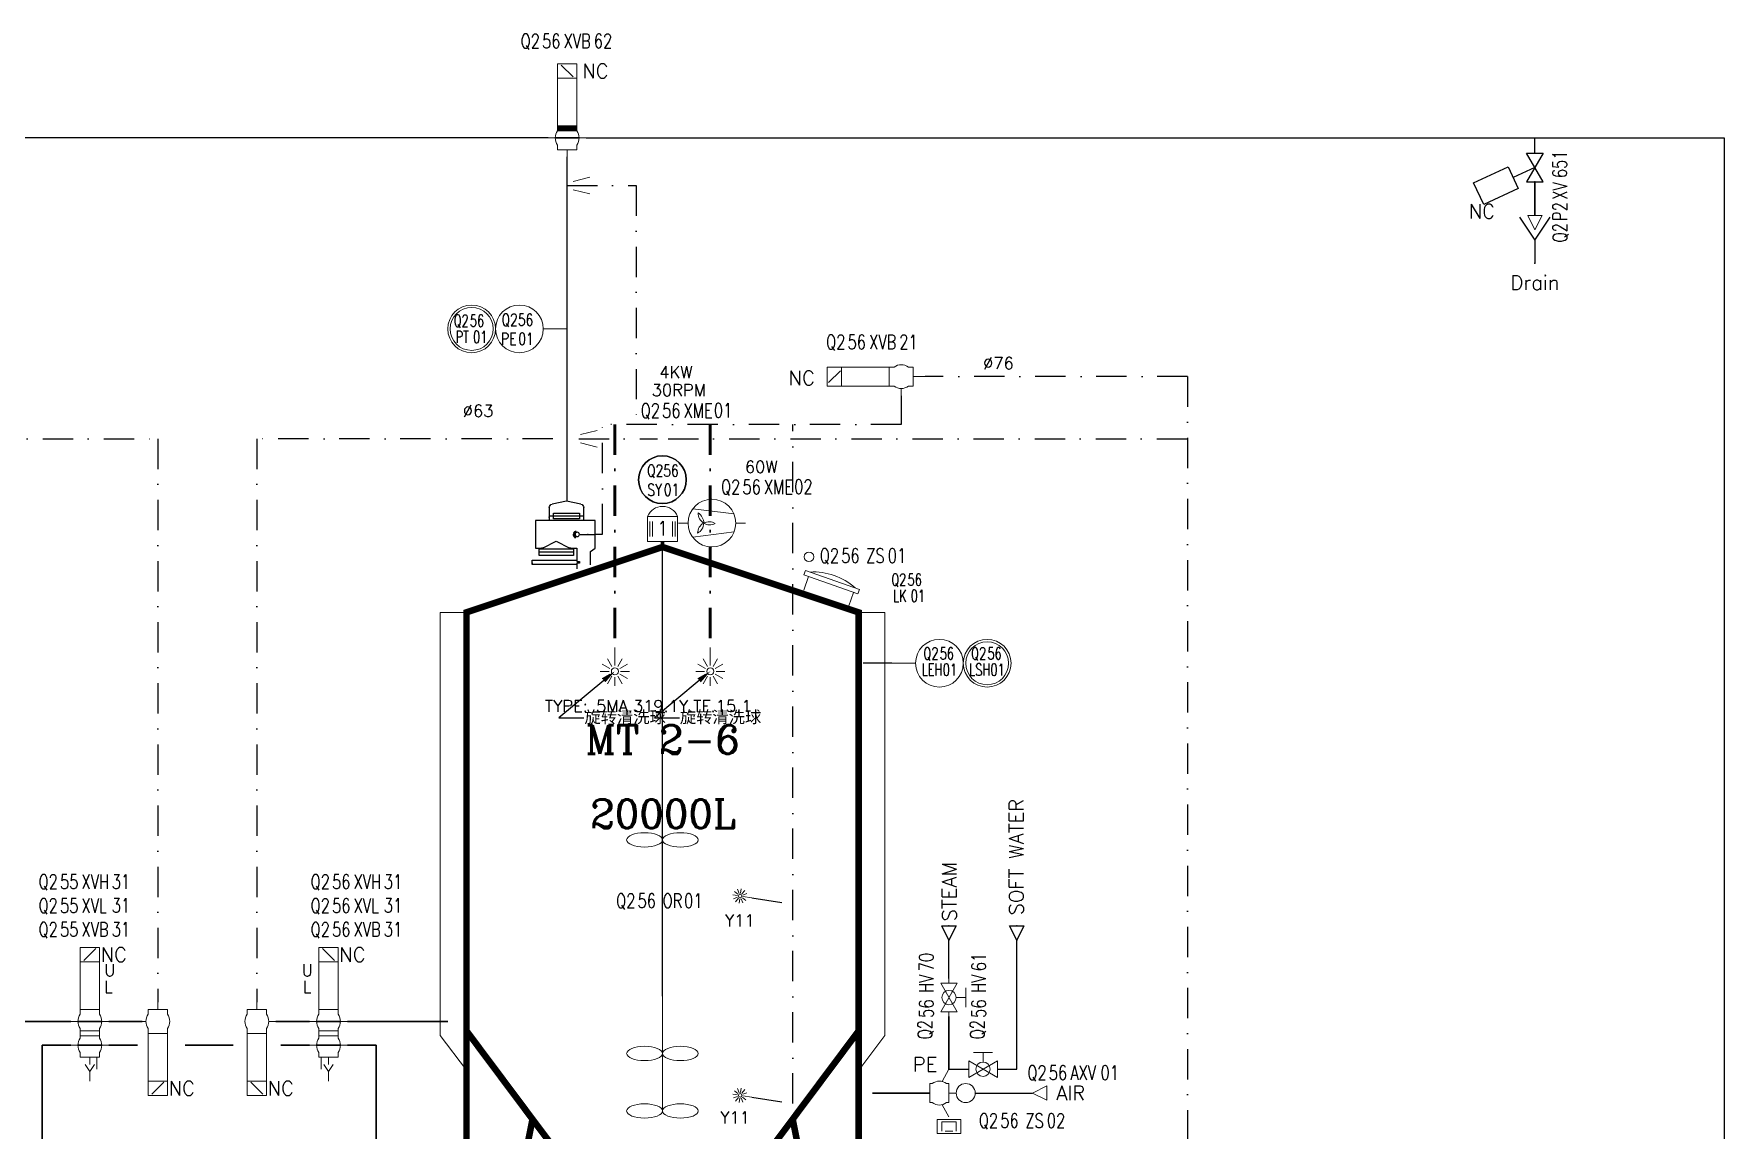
# Model space of a CAD drawing. Header units: inches. Extents: x 14542 to 16164, y 23460 to 24887.
# Drawn here: x 15809.9 to 16164, y 24512.4 to 24741.9 of the extents above; entities that cross this region are included whole.
import ezdxf
from ezdxf import colors
from ezdxf.entities.mleader import LeaderData, LeaderLine
from ezdxf.enums import TextEntityAlignment as Align
from ezdxf.math import Vec2, Vec3

# ---------------------------------------------------------------- set-up
doc = ezdxf.new("R2010")
doc.units = ezdxf.units.IN
doc.header["$MEASUREMENT"] = 0
doc.linetypes.add('DASHDOT2', pattern=[12.7, 6.35, -3.175, 0, -3.175])
for name, color, linetype, lineweight in [('15 Pipe Drain', 32, 'Continuous', 30), ('17 Pipe CIP', 4, 'DASHDOT2', 50), ('19 Pipe Process', 30, 'Continuous', 30), ('31 Equipment', 7, 'Continuous', 9), ('33 Instruments Labels', 7, 'Continuous', 9), ('43 TXT English', 7, 'Continuous', 9)]:
    doc.layers.add(name, color=color, linetype=linetype, lineweight=lineweight)
for name, color, linetype in [('CUVERIE', 7, 'Continuous'), ('MATERIEL-DIVERS', 7, 'Continuous'), ('POMPES-PROCESS', 7, 'Continuous'), ('REPERES', 7, 'Continuous'), ('techn-data', 7, 'Continuous'), ('TEXTE', 7, 'Continuous'), ('TEXTES', 7, 'Continuous'), ('TUYAUTERIE-AIR INSTRUMENT', 3, 'Continuous'), ('TUYAUTERIE-EAU', 5, 'Continuous'), ('TUYAUTERIE-GAZ', 3, 'Continuous'), ('TUYAUTERIE-NEP', 4, 'DASHDOT2'), ('TUYAUTERIE-VAPEUR', 6, 'Continuous'), ('TXT_FR', 7, 'Continuous'), ('VANNES', 7, 'Continuous')]:
    doc.layers.add(name, color=color, linetype=linetype)
doc.layers.get('33 Instruments Labels').off()
doc.layers.get('REPERES').off()
doc.styles.add('ROMANC', font='romanc')
doc.styles.add('ROMANS', font='ROMANS.SHX')
doc.styles.add('ROMANT', font='romant')
doc.styles.get("Standard").update_dxf_attribs({"font": 'arial.ttf'})

# ---------------------------------------------------------------- blocks, each defined once
blk = doc.blocks.new('APV-VLV-SSEAT-M+MP42-3')
at = {"layer": '31 Equipment'}
h = blk.add_hatch(dxfattribs=at)
h.set_pattern_fill('ANSI31', color=256, scale=0.01, style=0)
h.set_pattern_definition([(45, (0, 0), (-0.02245064, 0.02245064), [])])
h.paths.add_polyline_path([(2, 2.5), (-2, 2.5), (-2, 1.5), (2, 1.5)])
at = {"layer": '31 Equipment', "ltscale": 38}
for p, q in [((1.25, 15.25), (-1.25, 12.75)), ((-4, 0), (-2.5, 0)), ((-2, 2.5), (-2, 1.5)), ((-2, 1.5), (2, 1.5)), ((2, 2.5), (2, 1.5)), ((-2, -2.5), (-2, -1.5)), ((2, -2.5), (-2, -2.5)), ((-2, -2.5), (2, -2.5)), ((0, -2.5), (0, -5)), ((2, -2.5), (2, -1.5))]:
    blk.add_line(p, q, dxfattribs=at)
at = {"layer": '31 Equipment', "lineweight": 30}
blk.add_line((-2.5, 0), (2.5, 0), dxfattribs=at)
at = {"layer": '31 Equipment'}
blk.add_line((2.5, 0), (4, 0), dxfattribs=at)
at = {"layer": '31 Equipment', "ltscale": 38}
for points in [[(-2, 12.5), (2, 12.5), (2, 15.5), (-2, 15.5)], [(-2, 2.5), (2, 2.5), (2, 12.5), (-2, 12.5)]]:
    blk.add_lwpolyline(points, close=True, dxfattribs=at)
for start, end in [(143.1301, 216.8699), (323.1301, 36.8699)]:
    blk.add_arc((0, 0), 2.5, start, end, dxfattribs=at)
blk = doc.blocks.new('APV-VLV-DSEAT-DA34-3')
at = {"layer": '31 Equipment', "ltscale": 38}
for p, q in [((1.25, 20.25), (-1.25, 17.75)), ((-2, 7.5), (-2, 6.5)), ((2, 7.5), (2, 6.5)), ((-4, 5), (-2.5, 5)), ((4, 5), (2.5, 5)), ((-2, 3), (-2, 3.5)), ((-2, 2), (-2, 1.5)), ((2, 3), (2, 3.5)), ((2, 2), (2, 1.5)), ((-4, 0), (-2.5, 0)), ((-2, -2.5), (-2, -1.5)), ((-2, -2.5), (2, -2.5)), ((0, -2.5), (0, -4)), ((1.5, -2.5), (1.5, -5)), ((2, -2.5), (2, -1.5)), ((2.5, 0), (4, 0)), ((0, -5.5), (-1, -4)), ((1, -4), (0, -5.5)), ((0, -5.5), (0, -7.5))]:
    blk.add_line(p, q, dxfattribs=at)
at = {"layer": '31 Equipment', "lineweight": 30}
for p, q in [((-2.5, 5), (2.5, 5)), ((-2.5, 0), (2.5, 0))]:
    blk.add_line(p, q, dxfattribs=at)
at = {"layer": '31 Equipment', "ltscale": 38}
for points in [[(-2, 17.5), (2, 17.5), (2, 20.5), (-2, 20.5)], [(-2, 7.5), (2, 7.5), (2, 17.5), (-2, 17.5)], [(-2, 3), (2, 3), (2, 2), (-2, 2)]]:
    blk.add_lwpolyline(points, close=True, dxfattribs=at)
for centre, start, end in [((0, 5), 143.1301, 216.8699), ((0, 5), 323.1301, 36.8699), ((0, 0), 143.1301, 216.8699), ((0, 0), 323.1301, 36.8699)]:
    blk.add_arc(centre, 2.5, start, end, dxfattribs=at)
at = {"layer": '31 Equipment', "style": 'ROMANS', "flags": 8}
for tag, p in [('U', (3, 14.5)), ('L', (3, 11))]:
    blk.add_attdef(tag, p, '', height=2.5, dxfattribs=at)
blk = doc.blocks.new('APV-TNK-ACC-MOT-1')
at = {"layer": '31 Equipment', "color": 7}
for p, q in [((3.15, 6.4), (-3.15, 6.4)), ((-3.15, 6.4), (-3.15, 1.15)), ((-2.64, 5.35), (-2.64, 2.2)), ((-2.1, 5.35), (-2.1, 2.2)), ((2.1, 5.35), (2.1, 2.2)), ((2.66, 5.35), (2.66, 2.2)), ((3.15, 1.15), (3.15, 6.4)), ((-3.15, 1.15), (3.15, 1.15))]:
    blk.add_line(p, q, dxfattribs=at)
blk.add_arc((0, 5.09), 3.41, 22.6199, 157.3801, dxfattribs=at)
at = {"layer": '31 Equipment', "ltscale": 38}
blk.add_point((0, 0), dxfattribs=at)
at = {"layer": '31 Equipment', "color": 7}
blk.add_trace([(-0.39, 0), (0.39, 0), (-0.39, 1.15), (0.39, 1.15)], dxfattribs=at)
at = {"layer": '31 Equipment', "style": 'ROMANT', "width": 0.8}
blk.add_text('1', height=3, dxfattribs=at).set_placement((0, 3.89), align=Align.MIDDLE)
blk = doc.blocks.new('APV-INS-M-L-LE1')
at = {"layer": '31 Equipment', "color": 7}
blk.add_line((0, -5), (0, -10), dxfattribs=at)
blk.add_circle((0, 0), 5, dxfattribs=at)
blk = doc.blocks.new('APV-INS-F-L-LS')
at = {"layer": '31 Equipment'}
for radius in [5, 4.5]:
    blk.add_circle((0, 0), radius, dxfattribs=at)
blk = doc.blocks.new('APV-TNK-ACC-MANHOLE-1')
at = {"layer": '31 Equipment'}
for p, q in [((-6, 3), (-6, 4)), ((-6, 4), (6, 4)), ((6, 3), (6, 4)), ((-6, 3), (6, 3)), ((-5, 0), (-5, 3)), ((5, 3), (5, 0))]:
    blk.add_line(p, q, dxfattribs=at)
blk.add_arc((0, -8), 13, 67.3801, 112.6199, dxfattribs=at)
blk = doc.blocks.new('APV-INS-POS-GEN-1')
at = {"layer": '31 Equipment', "color": 5}
blk.add_circle((0, 0), 1, dxfattribs=at)
blk = doc.blocks.new('APV-FTG-CONX-QUICK-1')
at = {"layer": '31 Equipment'}
for p, q in [((-0.5, 2.5), (2.5, 2.5)), ((-0.5, -2.5), (-0.5, 2.5)), ((0, 1.5), (2, 1.5)), ((0, 0.83), (0, -0.83)), ((2, 1.5), (2, -1.5)), ((2.5, 2.5), (2.5, -2.5)), ((2.5, -2.5), (-0.5, -2.5)), ((0, -0.83), (0, -0.83)), ((2, -1.5), (0, -1.5))]:
    blk.add_line(p, q, dxfattribs=at)
blk = doc.blocks.new('SPB')
at = {"color": 7}
for p, q in [((0, -6), (0, 0)), ((-2.598, -9), (-1.302, -8.25)), ((-2.124, -9.624), (-1.062, -8.562)), ((-1.5, -10.098), (-0.75, -8.802)), ((-0.774, -10.398), (-0.39, -8.952)), ((0, -10.5), (0, -9)), ((0.774, -10.398), (0.39, -8.952)), ((1.5, -10.098), (0.75, -8.802)), ((2.124, -9.624), (1.062, -8.562)), ((2.598, -9), (1.302, -8.25))]:
    blk.add_line(p, q, dxfattribs=at)
blk.add_circle((0, -7.5), 1.5, dxfattribs=at)
at = {"color": 7, "extrusion": (0, 1, 0)}
blk.add_point((0, 0), dxfattribs=at)
blk = doc.blocks.new('GOAVEC')
at = {"layer": 'MATERIEL-DIVERS'}
for p, q in [((0, 8.4), (0, 10.68)), ((0, 9.21), (6, 9.21)), ((0.48, 11.27), (3, 11.77)), ((5.28, 9.71), (0.72, 9.71)), ((0.72, 9.71), (0.72, 8.7)), ((3, 11.77), (5.52, 11.27)), ((5.28, 8.7), (5.28, 9.71)), ((6, 10.68), (6, 8.4)), ((-0.74, 6), (-2.03, 6)), ((-2, 8.4), (8.4, 8.4)), ((-2, 3.6), (-2, 8.4)), ((0.72, 8.7), (5.28, 8.7)), ((8.4, 8.4), (8.4, 3.6)), ((-1.2, 3), (-2, 3.6)), ((-1.2, 0.7), (-1.2, 3)), ((2.26, 3.6), (1.2, 3.6)), ((1.2, 3.6), (1.2, 1.27)), ((1.8, 3.49), (1.8, 2.29)), ((7.8, 3.49), (1.8, 3.49)), ((4.8, 4.8), (2.53, 3.66)), ((7.07, 3.66), (4.8, 4.8)), ((8.4, 3.6), (7.34, 3.6)), ((7.8, 2.29), (7.8, 3.49)), ((0.76, 1.27), (0.76, 1.01)), ((1.2, 1.27), (0.76, 1.27)), ((0.76, 1.01), (1.2, 1.01)), ((9, 1.52), (1.19, 1.52)), ((1.19, 1.01), (1.19, 0.72)), ((1.19, 0.72), (9, 0.72)), ((1.2, 1.01), (1.2, 0)), ((1.8, 2.89), (7.8, 2.89)), ((1.8, 2.29), (7.8, 2.29)), ((9, 0.72), (9, 1.52))]:
    blk.add_line(p, q, dxfattribs=at)
for centre, start, end in [((0.6, 10.68), 101.3099, 180), ((5.4, 10.68), 0, 78.6901), ((2.26, 4.2), 270, 296.5651), ((7.34, 4.2), 243.4349, 270)]:
    blk.add_arc(centre, 0.6, start, end, dxfattribs=at)
at = {"layer": 'MATERIEL-DIVERS', "color": 7, "extrusion": (1, 0, 0)}
for p in [(6, 9), (9, 1)]:
    blk.add_point(p, dxfattribs=at)
at = {"layer": 'MATERIEL-DIVERS', "color": 2}
for p in [(6, 9), (-2, 6), (9, 1)]:
    blk.add_point(p, dxfattribs=at)
at = {"layer": 'MATERIEL-DIVERS', "color": 7, "extrusion": (-1, 0, 0)}
blk.add_point((-2, 6), dxfattribs=at)
at = {"layer": 'MATERIEL-DIVERS', "xscale": 0.2499010929244832, "yscale": 0.2499010929244832, "zscale": 0.2499010929244832, "rotation": 90}
blk.add_blockref('SPB', (-0.74, 6), dxfattribs=at)
blk = doc.blocks.new('INSTR-M-L-SY')
at = {"layer": 'MATERIEL-DIVERS', "color": 7}
blk.add_circle((0, 0), 5, dxfattribs=at)
blk = doc.blocks.new('APV-VLV-SSEAT-SW41-3')
at = {"layer": '31 Equipment', "ltscale": 38}
for p, q in [((1.25, 15.25), (-1.25, 12.75)), ((-2, 2.5), (-2, 1.5)), ((2, 2.5), (2, 1.5)), ((2.5, 0), (4, 0)), ((-2, -2.5), (-2, -1.5)), ((2, -2.5), (-2, -2.5)), ((-2, -2.5), (2, -2.5)), ((0, -2.5), (0, -5)), ((2, -2.5), (2, -1.5))]:
    blk.add_line(p, q, dxfattribs=at)
for points in [[(-2, 12.5), (2, 12.5), (2, 15.5), (-2, 15.5)], [(-2, 2.5), (2, 2.5), (2, 12.5), (-2, 12.5)]]:
    blk.add_lwpolyline(points, close=True, dxfattribs=at)
for start, end in [(143.1301, 216.8699), (323.1301, 36.8699)]:
    blk.add_arc((0, 0), 2.5, start, end, dxfattribs=at)
blk = doc.blocks.new('APV-VLV-SAMPL-PRD20-2')
at = {"layer": '31 Equipment', "ltscale": 38}
for p, q in [((-2.54, 2.44), (-4, 5)), ((-4, 0), (-5.5, 0)), ((-4, 2), (-3.5, 2)), ((-4, 2), (-4, -2)), ((0, 2), (-0.5, 2)), ((0, 2), (0, -2)), ((0, -2), (0, 2)), ((-4, -2), (-3.5, -2)), ((-2.54, -2.44), (-4, -5)), ((0, -2), (-0.5, -2))]:
    blk.add_line(p, q, dxfattribs=at)
at = {"layer": '31 Equipment'}
blk.add_circle((-7.5, 0), 2, dxfattribs=at)
at = {"layer": '31 Equipment', "ltscale": 38}
for start, end in [(53.1301, 126.8699), (233.1301, 306.8699)]:
    blk.add_arc((-2, 0), 2.5, start, end, dxfattribs=at)
blk = doc.blocks.new('APV-FCE-GEN-REDCON-1')
at = {"layer": '31 Equipment', "color": 7}
for p, q in [((-2.5, 2.5), (2.5, 1.25)), ((2.5, 1.25), (2.5, 1.25)), ((2.5, -1.25), (-2.5, -2.5))]:
    blk.add_line(p, q, dxfattribs=at)
blk = doc.blocks.new('APV-SIGN-ARW-FLOW-1')
at = {"layer": '31 Equipment'}
for p, q in [((-1.5, -1.5), (-1.5, 1.5)), ((-1.5, 1.5), (1.5, 0)), ((1.5, 0), (-1.5, -1.5))]:
    blk.add_line(p, q, dxfattribs=at)
blk = doc.blocks.new('APV-TNK-ACC-SPRAYBALL-1')
at = {"layer": '31 Equipment'}
for p, q in [((0, -3.81), (0, 0)), ((-1.03, -4.4), (-2.65, -3.47)), ((-0.6, -3.97), (-1.53, -2.35)), ((0.6, -3.97), (1.53, -2.35)), ((1.03, -4.4), (2.65, -3.47)), ((-1.19, -5), (-3.05, -5)), ((-1.03, -5.6), (-2.65, -6.53)), ((-0.6, -6.03), (-1.53, -7.65)), ((0, -6.19), (0, -8.05)), ((0.6, -6.03), (1.53, -7.65)), ((1.03, -5.6), (2.65, -6.53)), ((1.19, -5), (3.05, -5))]:
    blk.add_line(p, q, dxfattribs=at)
blk.add_circle((0, -5), 0.738, dxfattribs=at)
blk = doc.blocks.new('APV-TNK-ACC-AGIT-1')
at = {"layer": '31 Equipment'}
blk.add_line((0, 0), (0, -8), dxfattribs=at)
for centre in [(-2.5, -8), (2.5, -8)]:
    blk.add_ellipse(centre, major_axis=(-2.5, 0), ratio=0.4, dxfattribs=at)
blk = doc.blocks.new('APV-INS-M-L-PE')
at = {"layer": '31 Equipment', "color": 7}
blk.add_line((0, -5), (0, -10), dxfattribs=at)
blk.add_circle((0, 0), 5, dxfattribs=at)
blk = doc.blocks.new('APV-INS-F-L-PT')
at = {"layer": '31 Equipment'}
for radius in [5, 4.5]:
    blk.add_circle((0, 0), radius, dxfattribs=at)
blk = doc.blocks.new('REPNORM1')
at = {"layer": 'TEXTES', "style": 'ROMANS', "width": 0.75}
for tag, p in [('ZONE', (-9.75, -1.25)), ('SOUSZONE', (-5.25, -1.25)), ('ELEMENT', (-0.75, -1.25)), ('NUM', (5.59, -1.22))]:
    blk.add_attdef(tag, p, '', height=3, dxfattribs=at)
blk = doc.blocks.new('REPNORM')
at = {"layer": 'TEXTES', "style": 'ROMANS', "width": 0.75}
for tag, p in [('ZONE', (-9.75, -1.25)), ('SOUSZONE', (-5.25, -1.25)), ('ELEMENT', (0, -1.25)), ('NUM', (4.5, -1.25))]:
    blk.add_attdef(tag, p, '', height=3, dxfattribs=at)
blk = doc.blocks.new('REPINS2')
at = {"layer": 'TEXTES', "style": 'ROMANS', "width": 0.7}
for tag, p in [('ZONE', (-3.35, 0.8)), ('SOUSZONE', (0.05, 0.8)), ('NUM', (0.7, -2.6))]:
    blk.add_attdef(tag, p, '', height=2.5, dxfattribs=at)
blk.add_attdef('ELEMENT', text='', height=2.5, dxfattribs=at).set_placement((-1.56, -2.59), align=Align.CENTER)
blk = doc.blocks.new('REPINS')
at = {"layer": 'TEXTES', "style": 'ROMANS', "width": 0.75}
for tag, p in [('ZONE', (-3.3, 1)), ('SOUSZONE', (0.1, 1)), ('NUM', (0.2, -3))]:
    blk.add_attdef(tag, p, '', height=2.5, dxfattribs=at)
blk.add_attdef('ELEMENT', text='', height=2.5, dxfattribs=at).set_placement((-0.2, -3), align=Align.RIGHT)
blk = doc.blocks.new('APV-PMP-GEN-FAN-1')
at = {"layer": '31 Equipment', "ltscale": 38}
for p, q in [((-5, 0), (-7, 0)), ((5, 0), (7, 0))]:
    blk.add_line(p, q, dxfattribs=at)
at = {"layer": '31 Equipment', "color": 7}
for p, q in [((4.62, 1.91), (-4.01, 2.99)), ((-3.44, 2.92), (-3.44, 2.92)), ((-4.03, -2.96), (4.65, -1.85))]:
    blk.add_line(p, q, dxfattribs=at)
blk.add_circle((0, 0), 5, dxfattribs=at)
for centre, radius, start, end in [((-4.14, 0.04), 2.42, 297.7105, 59.0333), ((-0.6, -2.14), 2.41, 57.3705, 179.0726), ((-0.42, 2.11), 2.48, 179.801, 296.7761)]:
    blk.add_arc(centre, radius, start, end, dxfattribs=at)
blk = doc.blocks.new('FLE23-A')
at = {"color": 7}
for p, q in [((0, 1.5), (-3, 0)), ((-3, 0), (0, -1.5)), ((0, -1.5), (0, 1.5))]:
    blk.add_line(p, q, dxfattribs=at)
at = {"layer": 'MATERIEL-DIVERS', "color": 7, "extrusion": (-1, 0, 0)}
blk.add_point((-3, 0), dxfattribs=at)
at = {"layer": 'MATERIEL-DIVERS', "color": 2}
for p in [(-3, 0), (0, 0)]:
    blk.add_point(p, dxfattribs=at)
at = {"layer": 'MATERIEL-DIVERS', "color": 7, "extrusion": (1, 0, 0)}
blk.add_point((0, 0), dxfattribs=at)
blk = doc.blocks.new('APV-VLVM-BALL-KHV+MF-1')
at = {"layer": '31 Equipment', "ltscale": 38}
for p, q in [((-3, 0), (-4, 0)), ((3, 0), (4, 0))]:
    blk.add_line(p, q, dxfattribs=at)
at = {"layer": '31 Equipment'}
for p, q in [((-3, 1.734), (-3, -1.734)), ((-3, -1.734), (3, 1.734)), ((3, -1.734), (-3, 1.734)), ((-2, 3.5), (2, 3.5)), ((0, 1.5), (0, 3.5)), ((3, 1.734), (3, -1.734))]:
    blk.add_line(p, q, dxfattribs=at)
blk.add_circle((0, 0), 1.5, dxfattribs=at)
blk = doc.blocks.new('APV-TNK-INSULAT-13')
at = {"layer": '31 Equipment', "color": 7}
for p, q in [((-24.69, 86.85), (-28.01, 86.85)), ((-28.01, 86.85), (-28.01, 33.18)), ((25.11, 86.85), (28.43, 86.85)), ((28.43, 86.85), (28.43, 33.18)), ((-4.77, 7.11), (-4.77, 2.1)), ((5.19, 7.11), (5.19, 2.1))]:
    blk.add_line(p, q, dxfattribs=at)
at = {"layer": '31 Equipment'}
for p, q in [((-24.69, 28.74), (-24.69, 86.85)), ((25.11, 28.74), (25.11, 86.85)), ((-28.01, 33.18), (-24.69, 28.74)), ((28.43, 33.18), (25.11, 28.74)), ((-17.09, 18.58), (-16.3, 22.54)), ((-16.3, 22.54), (-4.77, 7.11)), ((16.73, 22.54), (5.19, 7.11)), ((17.52, 18.58), (16.73, 22.54)), ((-17.09, 18.58), (-4.77, 2.1)), ((17.52, 18.58), (5.19, 2.1))]:
    blk.add_line(p, q, dxfattribs=at)
blk = doc.blocks.new('APV-TNK-GEN-12')
at = {"layer": '31 Equipment', "color": 7}
for points, const_width in [([(-16.3, 28.54), (-21.37, 3.17), (-24.69, 3.17), (-24.69, 92.85), (0.21, 101.15), (25.11, 92.85), (25.11, 3.17), (21.79, 3.17), (16.73, 28.54)], 0.83), ([(-24.69, 39.75), (0.21, 6.45)], 0.83), ([(25.11, 39.75), (0.21, 6.45)], 0.83), ([(-23.03, 3.17), (-23.03, -0.15)], 1.66), ([(23.45, 3.17), (23.45, -0.15)], 1.66)]:
    blk.add_lwpolyline(points, dxfattribs=dict(at, const_width=const_width))
blk = doc.blocks.new('VANNE SIEGE INCLINE')
at = {"color": 7}
for p, q in [((-3, 1.73), (-3, -1.73)), ((-3, -1.73), (3, 1.73)), ((3, -1.73), (-3, 1.73)), ((3, 1.73), (3, -1.73))]:
    blk.add_line(p, q, dxfattribs=at)
at = {"color": 7, "extrusion": (-1, 0, 0)}
blk.add_point((-3, 0), dxfattribs=at)
at = {"color": 7, "extrusion": (1, 0, 0)}
blk.add_point((3, 0), dxfattribs=at)
at = {"layer": 'VANNES'}
for p, q in [((3.23, 12.84), (-0.15, 5.59)), ((7.76, 10.73), (3.23, 12.84)), ((4.38, 3.47), (7.76, 10.73)), ((-0.15, 5.59), (4.38, 3.47)), ((0, 0), (2.11, 4.53))]:
    blk.add_line(p, q, dxfattribs=at)
blk = doc.blocks.new('EGOUT')
at = {"color": 7}
for p, q in [((-3.2, 9.61), (0, 4.81)), ((0, 4.81), (3.2, 9.61)), ((0, 4.81), (0, 0))]:
    blk.add_line(p, q, dxfattribs=at)
at = {"color": 7, "extrusion": (0, -1, 0)}
blk.add_point((0, 0), dxfattribs=at)
at = {"layer": 'POMPES-PROCESS', "style": 'ROMANS'}
blk.add_attdef('EGOUT', text='', height=3, dxfattribs=at).set_placement((0, -4), align=Align.MIDDLE)

msp = doc.modelspace()

# ---------------------------------------------------------------- linework, layer by layer
at = {"layer": '15 Pipe Drain'}
msp.add_line((16124.34, 24703.91), (16124.34, 24710.92), dxfattribs=at)
at = {"layer": '17 Pipe CIP'}
for p, q in [((15931.59, 24660.14), (15931.59, 24613.44)), ((15951.59, 24660.14), (15951.59, 24613.44))]:
    msp.add_line(p, q, dxfattribs=at)
at = {"layer": '19 Pipe Process'}
for p, q in [((15796.59, 24535.14), (15817.59, 24535.14)), ((15825.59, 24535.14), (15832.59, 24535.14)), ((15867.59, 24535.14), (15860.59, 24535.14)), ((15896.59, 24535.14), (15875.59, 24535.14)), ((16001.59, 24525.14), (16001.59, 24536.14)), ((15811.59, 24530.14), (15811.59, 24410.14)), ((15817.59, 24530.14), (15811.59, 24530.14)), ((15831.59, 24530.14), (15825.59, 24530.14)), ((15850.59, 24530.14), (15841.59, 24530.14)), ((15842.59, 24530.14), (15851.59, 24530.14)), ((15861.59, 24530.14), (15867.59, 24530.14)), ((15875.59, 24530.14), (15881.59, 24530.14)), ((15881.59, 24530.14), (15881.59, 24390.85)), ((15997.59, 24520.14), (15985.59, 24520.14))]:
    msp.add_line(p, q, dxfattribs=at)
at = {"layer": 'CUVERIE'}
msp.add_line((15989.59, 24610.14), (15983.59, 24610.14), dxfattribs=at)
at = {"layer": 'MATERIEL-DIVERS'}
msp.add_line((15941.56, 24540.43), (15941.59, 24634.48), dxfattribs=at)
at = {"layer": 'TUYAUTERIE-AIR INSTRUMENT'}
msp.add_line((16007.09, 24520.14), (16019.09, 24520.14), dxfattribs=at)
at = {"layer": 'TUYAUTERIE-EAU'}
for p, q in [((16015.79, 24544.14), (16015.79, 24552.14)), ((16015.79, 24525.14), (16015.79, 24544.14)), ((16001.59, 24525.14), (16005.65, 24525.14)), ((16011.65, 24525.14), (16015.79, 24525.14))]:
    msp.add_line(p, q, dxfattribs=at)
at = {"layer": 'TUYAUTERIE-GAZ'}
for p, q in [((15917.59, 24720.14), (15775.59, 24720.14)), ((16124.34, 24716.92), (16124.34, 24720.14)), ((15921.59, 24644.14), (15921.59, 24716.14))]:
    msp.add_line(p, q, dxfattribs=at)
msp.add_lwpolyline([(15925.59, 24720.14), (16164, 24720.14), (16164, 24025.38), (15020.54, 24025.38)], dxfattribs=at)
at = {"layer": 'TUYAUTERIE-NEP'}
for p, q in [((15921.59, 24710.14), (15936.04, 24710.14)), ((15936.04, 24710.14), (15936.04, 24660.14)), ((16051.59, 24670.14), (15996.59, 24670.14)), ((16051.59, 24670.14), (16051.59, 24435.14)), ((15991.59, 24666.14), (15991.59, 24660.14)), ((15991.59, 24660.14), (15929.03, 24660.14)), ((15929.03, 24637.14), (15929.03, 24660.14)), ((15968.87, 24517.95), (15968.87, 24660.14)), ((15773.35, 24657.14), (15835.84, 24657.14)), ((15835.84, 24657.14), (15835.84, 24539.14)), ((15918.59, 24657.14), (15856.59, 24657.14)), ((15856.59, 24657.14), (15856.59, 24539.14)), ((15924.03, 24657.14), (15940.49, 24657.14)), ((15942.76, 24657.14), (16051.59, 24657.14)), ((15927.59, 24637.14), (15929.03, 24637.14)), ((15960.31, 24561), (15968.87, 24559.67)), ((15960.31, 24519.28), (15968.87, 24517.95))]:
    msp.add_line(p, q, dxfattribs=at)
at = {"layer": 'TUYAUTERIE-VAPEUR'}
msp.add_line((16001.59, 24544.14), (16001.59, 24552.14), dxfattribs=at)

# ---------------------------------------------------------------- block references
at = {"layer": '17 Pipe CIP', "xscale": 0.5, "yscale": 0.5, "rotation": 261.1709262954927}
for p in [(15960.31, 24561), (15960.31, 24519.28)]:
    msp.add_blockref('APV-TNK-ACC-SPRAYBALL-1', p, dxfattribs=at)
at = {"layer": '31 Equipment', "xscale": 1.65, "yscale": 1.65, "zscale": 1.1}
for name, p in [('APV-TNK-GEN-12', (15941.24, 24467.58)), ('APV-TNK-INSULAT-13', (15941.24, 24477.48))]:
    msp.add_blockref(name, p, dxfattribs=at)
at = {"layer": '31 Equipment'}
for p in [(15931.59, 24613.44), (15951.59, 24613.44)]:
    msp.add_blockref('APV-TNK-ACC-SPRAYBALL-1', p, dxfattribs=at)
at = {"layer": '33 Instruments Labels'}
msp.add_blockref('APV-INS-F-L-PT', (15901.59, 24680.14), dxfattribs=at)
at = {"layer": '33 Instruments Labels', "rotation": 90}
msp.add_blockref('APV-INS-M-L-PE', (15911.59, 24680.14), dxfattribs=at)
at = {"layer": '33 Instruments Labels', "xscale": -1}
for name, p in [('APV-INS-POS-GEN-1', (15972.26, 24632.41)), ('APV-INS-F-L-LS', (16009.59, 24610.14))]:
    msp.add_blockref(name, p, dxfattribs=at)
at = {"layer": '33 Instruments Labels', "xscale": -1, "rotation": 270}
msp.add_blockref('APV-INS-M-L-LE1', (15999.59, 24610.14), dxfattribs=at)
at = {"layer": '33 Instruments Labels', "xscale": -1.5, "yscale": 1.5, "zscale": 1.5}
for p in [(15941.56, 24585.14), (15941.56, 24540.43), (15941.56, 24528.39)]:
    msp.add_blockref('APV-TNK-ACC-AGIT-1', p, dxfattribs=at)
at = {"layer": 'CUVERIE', "xscale": -1.199999999999999, "yscale": 1.199999999999999, "zscale": 1.199999999999999}
msp.add_blockref('GOAVEC', (15925.06, 24629.91), dxfattribs=at)
at = {"layer": 'CUVERIE'}
msp.add_blockref('APV-TNK-ACC-MOT-1', (15941.59, 24634.48), dxfattribs=at)
at = {"layer": 'CUVERIE', "xscale": -1, "rotation": 340.6180997303045}
msp.add_blockref('APV-TNK-ACC-MANHOLE-1', (15975.87, 24623.8), dxfattribs=at)
at = {"layer": 'MATERIEL-DIVERS', "xscale": -1}
for name, p, rotation in [('VANNE SIEGE INCLINE', (16124.34, 24713.92), 90), ('FLE23-A', (16001.59, 24555.14), 270), ('FLE23-A', (16015.79, 24555.14), 270), ('APV-FTG-CONX-QUICK-1', (16001.59, 24512.14), 270)]:
    msp.add_blockref(name, p, dxfattribs=dict(at, rotation=rotation))
at = {"layer": 'MATERIEL-DIVERS', "xscale": 0.7, "yscale": 0.7, "zscale": 0.7, "rotation": 180}
for p in [(15924.59, 24710.14), (15926.15, 24657.14)]:
    msp.add_blockref('APV-FCE-GEN-REDCON-1', p, dxfattribs=at)
at = {"layer": 'MATERIEL-DIVERS'}
msp.add_blockref('EGOUT', (16124.34, 24693.91), dxfattribs=at).add_auto_attribs({'EGOUT': 'Drain'})
at = {"layer": 'MATERIEL-DIVERS', "rotation": 269.9999999999999}
msp.add_blockref('APV-SIGN-ARW-FLOW-1', (16124.34, 24702.41), dxfattribs=at)
at = {"layer": 'MATERIEL-DIVERS'}
msp.add_blockref('APV-PMP-GEN-FAN-1', (15951.93, 24639.48), dxfattribs=at)
at = {"layer": 'REPERES'}
for name, p, values in [('REPNORM1', (15921.59, 24740.14), {'ZONE': 'Q2', 'SOUSZONE': '56', 'ELEMENT': 'XVB', 'NUM': '62'}), ('REPINS2', (15901.17, 24679.8), {'ZONE': 'Q2', 'SOUSZONE': '56', 'NUM': '01', 'ELEMENT': 'PT'}), ('REPINS', (15911.17, 24679.8), {'ZONE': 'Q2', 'SOUSZONE': '56', 'ELEMENT': 'PE', 'NUM': '01'}), ('REPNORM1', (15985.59, 24677.14), {'ZONE': 'Q2', 'SOUSZONE': '56', 'ELEMENT': 'XVB', 'NUM': '21'}), ('REPNORM1', (15946.74, 24662.79), {'ZONE': 'Q2', 'SOUSZONE': '56', 'ELEMENT': 'XME', 'NUM': '01'}), ('REPINS', (15941.65, 24648.2), {'ZONE': 'Q2', 'SOUSZONE': '56', 'ELEMENT': 'SY', 'NUM': '01'}), ('REPNORM1', (15963.57, 24646.81), {'ZONE': 'Q2', 'SOUSZONE': '56', 'ELEMENT': 'XME', 'NUM': '02'}), ('REPNORM', (15984.26, 24632.41), {'ZONE': 'Q2', 'SOUSZONE': '56', 'ELEMENT': 'ZS', 'NUM': '01'}), ('REPINS2', (15992.86, 24625.58), {'ZONE': 'Q2', 'SOUSZONE': '56', 'NUM': '01', 'ELEMENT': 'LK'}), ('REPINS2', (15999.59, 24610.14), {'ZONE': 'Q2', 'SOUSZONE': '56', 'NUM': '01', 'ELEMENT': 'LEH'}), ('REPINS2', (16009.59, 24610.14), {'ZONE': 'Q2', 'SOUSZONE': '56', 'NUM': '01', 'ELEMENT': 'LSH'}), ('REPNORM1', (15820.59, 24564.14), {'ZONE': 'Q2', 'SOUSZONE': '55', 'ELEMENT': 'XVH', 'NUM': '31'}), ('REPNORM1', (15877.59, 24564.14), {'ZONE': 'Q2', 'SOUSZONE': '56', 'ELEMENT': 'XVH', 'NUM': '31'}), ('REPNORM1', (15877.59, 24559.14), {'ZONE': 'Q2', 'SOUSZONE': '56', 'ELEMENT': 'XVL', 'NUM': '31'}), ('REPNORM', (15941.59, 24560.14), {'ZONE': 'Q2', 'SOUSZONE': '56', 'ELEMENT': 'OR', 'NUM': '01'}), ('REPNORM1', (15820.59, 24554.14), {'ZONE': 'Q2', 'SOUSZONE': '55', 'ELEMENT': 'XVB', 'NUM': '31'}), ('REPNORM1', (15877.59, 24554.14), {'ZONE': 'Q2', 'SOUSZONE': '56', 'ELEMENT': 'XVB', 'NUM': '31'}), ('REPNORM1', (16027.75, 24524.14), {'ZONE': 'Q2', 'SOUSZONE': '56', 'ELEMENT': 'AXV', 'NUM': '01'}), ('REPNORM', (16017.59, 24514.14), {'ZONE': 'Q2', 'SOUSZONE': '56', 'ELEMENT': 'ZS', 'NUM': '02'})]:
    msp.add_blockref(name, p, dxfattribs=at).add_auto_attribs(values)
ref = msp.add_blockref('REPNORM1', (16129.84, 24707.98), dxfattribs=dict(at, rotation=90))
ref.add_attrib('ZONE', 'Q2', (16131.09, 24698.23), dxfattribs={"layer": 'TEXTES', "height": 3, "rotation": 90, "style": 'ROMANS', "width": 0.75})
ref.add_attrib('SOUSZONE', 'P2', (16131.09, 24702.73), dxfattribs={"layer": 'TEXTES', "height": 3, "rotation": 90, "style": 'ROMANS', "width": 0.75})
ref.add_attrib('ELEMENT', 'XV', (16131.09, 24707.23), dxfattribs={"layer": 'TEXTES', "height": 3, "rotation": 90, "style": 'ROMANS', "width": 0.75})
ref.add_attrib('NUM', '651', (16131.06, 24711.72), dxfattribs={"layer": 'TEXTES', "height": 3, "rotation": 90, "style": 'ROMANS', "width": 0.75})
msp.add_blockref('INSTR-M-L-SY', (15941.56, 24648.56), dxfattribs=at)
msp.add_blockref('INSTR-M-L-SY', (15941.56, 24648.56), dxfattribs=at)
at = {"layer": 'REPERES', "xscale": -1}
msp.add_blockref('INSTR-M-L-SY', (15941.56, 24648.56), dxfattribs=at)
at = {"layer": 'REPERES', "rotation": 7.601981207739284e-05}
msp.add_blockref('REPNORM1', (15820.59, 24559.14), dxfattribs=at).add_auto_attribs({'ZONE': 'Q2', 'SOUSZONE': '55', 'ELEMENT': 'XVL', 'NUM': '31'})
at = {"layer": 'REPERES'}
ref = msp.add_blockref('REPNORM', (15996.59, 24541.14), dxfattribs=dict(at, xscale=-1, rotation=270))
ref.add_attrib('ZONE', 'Q2', (15998.05, 24531.39), dxfattribs={"layer": 'TEXTES', "height": 3, "rotation": 90, "style": 'ROMANS', "width": 0.75})
ref.add_attrib('SOUSZONE', '56', (15998.34, 24535.89), dxfattribs={"layer": 'TEXTES', "height": 3, "rotation": 90, "style": 'ROMANS', "width": 0.75})
ref.add_attrib('ELEMENT', 'HV', (15998.34, 24541.14), dxfattribs={"layer": 'TEXTES', "height": 3, "rotation": 90, "style": 'ROMANS', "width": 0.75})
ref.add_attrib('NUM', '70', (15998.34, 24545.64), dxfattribs={"layer": 'TEXTES', "height": 3, "rotation": 90, "style": 'ROMANS', "width": 0.75})
ref = msp.add_blockref('REPNORM', (16007.58, 24541.14), dxfattribs=dict(at, xscale=-1, rotation=270))
ref.add_attrib('ZONE', 'Q2', (16009.05, 24531.39), dxfattribs={"layer": 'TEXTES', "height": 3, "rotation": 90, "style": 'ROMANS', "width": 0.75})
ref.add_attrib('SOUSZONE', '56', (16009.33, 24535.89), dxfattribs={"layer": 'TEXTES', "height": 3, "rotation": 90, "style": 'ROMANS', "width": 0.75})
ref.add_attrib('ELEMENT', 'HV', (16009.33, 24541.14), dxfattribs={"layer": 'TEXTES', "height": 3, "rotation": 90, "style": 'ROMANS', "width": 0.75})
ref.add_attrib('NUM', '61', (16009.33, 24545.64), dxfattribs={"layer": 'TEXTES', "height": 3, "rotation": 90, "style": 'ROMANS', "width": 0.75})
at = {"layer": 'TUYAUTERIE-NEP', "xscale": -1}
msp.add_blockref('APV-VLV-SSEAT-M+MP42-3', (15921.59, 24720.14), dxfattribs=at)
at = {"layer": 'VANNES', "xscale": -1}
for name, p, rotation in [('APV-VLV-SSEAT-SW41-3', (15991.59, 24670.14), 90), ('APV-VLVM-BALL-KHV+MF-1', (16001.59, 24540.14), 270), ('APV-VLV-SSEAT-SW41-3', (15856.59, 24535.14), 180)]:
    msp.add_blockref(name, p, dxfattribs=dict(at, rotation=rotation))
at = {"layer": 'VANNES'}
msp.add_blockref('APV-VLV-DSEAT-DA34-3', (15821.59, 24530.14), dxfattribs=at).add_auto_attribs({'U': 'U', 'L': 'L'})
ref = msp.add_blockref('APV-VLV-DSEAT-DA34-3', (15871.59, 24530.14), dxfattribs=dict(at, xscale=-1))
ref.add_attrib('U', 'U', (15865.97, 24544.64), dxfattribs={"layer": '31 Equipment', "height": 2.5, "style": 'ROMANS', "flags": 8})
ref.add_attrib('L', 'L', (15866.21, 24541.14), dxfattribs={"layer": '31 Equipment', "height": 2.5, "style": 'ROMANS', "flags": 8})
at = {"layer": 'VANNES', "rotation": 180}
for name, p in [('APV-VLV-SSEAT-SW41-3', (15835.84, 24535.14)), ('APV-SIGN-ARW-FLOW-1', (16020.59, 24520.14))]:
    msp.add_blockref(name, p, dxfattribs=at)
at = {"layer": 'VANNES'}
msp.add_blockref('APV-VLVM-BALL-KHV+MF-1', (16008.72, 24525.14), dxfattribs=at)
at = {"layer": 'VANNES', "xscale": -1}
msp.add_blockref('APV-VLV-SAMPL-PRD20-2', (15997.59, 24520.14), dxfattribs=at)

# ---------------------------------------------------------------- texts
at = {"layer": 'techn-data', "style": 'ROMANS'}
for s, p in [('%%C76', (16011.95, 24672.98)), ('4KW', (15944.39, 24671.08)), ('30RPM', (15944.99, 24667.33)), ('%%C63', (15902.95, 24662.98)), ('60W', (15962.26, 24651.26)), ('TYPE: 5MA.319.1Y.TF.15.1 ', (15939.43, 24601.18)), ('Y11', (15957.76, 24556.26)), ('Y11', (15956.76, 24515.01))]:
    msp.add_text(s, height=2.5, dxfattribs=at).set_placement(p, align=Align.MIDDLE_CENTER)
at = {"layer": 'TEXTE', "style": 'ROMANS'}
for s, p in [('SOFT WATER', (16015.67, 24569.56)), ('STEAM', (16001.68, 24562.35))]:
    msp.add_text(s, height=3, rotation=90, dxfattribs=at).set_placement(p, align=Align.MIDDLE)
msp.add_text('AIR', height=3, dxfattribs=at).set_placement((16027.09, 24520.14), align=Align.MIDDLE)
at = {"layer": 'TEXTES', "style": 'ROMANS'}
for p in [(15924.75, 24732.64), (16110.47, 24703.25), (15967.96, 24668.38), (15823.84, 24547.64), (15873.84, 24547.64), (15838.09, 24519.64), (15858.84, 24519.64)]:
    msp.add_text('NC', height=3, dxfattribs=at).set_placement(p)
at = {"layer": 'TXT_FR', "style": 'ROMANS'}
msp.add_text('PE', height=3, dxfattribs=at).set_placement((15996.59, 24526.14), align=Align.MIDDLE)
at = {"layer": 'TXT_FR', "char_height": 6, "width": 112.5, "attachment_point": 5, "style": 'ROMANC'}
for s, insert in [('MT 2-6', (15941.59, 24594.14)), ('20000L', (15941.59, 24578.62))]:
    msp.add_mtext(s, dxfattribs=dict(at, insert=insert))

# ---------------------------------------------------------------- leaders
at = {"layer": '43 TXT English', "color": 1}
ml = msp.add_multileader_mtext('Standard', dxfattribs=at)
ml.set_content('{\\fSimSun|b0|i0|c134|p2;旋转清洗球}', color=1)
ml.set_leader_properties()
ml.build(insert=Vec2(0, 0))
ml.multileader.update_dxf_attribs({"dogleg_length": 0.36, "arrow_head_size": 3})
ctx = ml.context
ctx.base_point, ctx.char_height, ctx.arrow_head_size, ctx.landing_gap_size, ctx.plane_origin = Vec3(15925.12, 24598.68), 2.5, 3, 0.09, Vec3(15931.59, 24608.44)
notes = []
notes.append((ctx, [(0, (1, 1, 0), (15919.87, 24598.68), (1, 0), 5.25, [(0, [(15931.59, 24608.44)], 0, [])])]))
ctx.mtext.insert, ctx.mtext.flow_direction = Vec3(15925.21, 24600.13), 5
ml = msp.add_multileader_mtext('Standard', dxfattribs=at)
ml.set_content('{\\fSimSun|b0|i0|c134|p2;旋转清洗球}', color=1)
ml.set_leader_properties()
ml.build(insert=Vec2(0, 0))
ml.multileader.update_dxf_attribs({"dogleg_length": 0.36, "arrow_head_size": 3})
ctx = ml.context
ctx.base_point, ctx.char_height, ctx.arrow_head_size, ctx.landing_gap_size, ctx.plane_origin = Vec3(15945.12, 24598.68), 2.5, 3, 0.09, Vec3(15951.59, 24608.44)
notes.append((ctx, [(0, (1, 1, 0), (15939.87, 24598.68), (1, 0), 5.25, [(0, [(15951.59, 24608.44)], 0, [])])]))
ctx.mtext.insert, ctx.mtext.flow_direction = Vec3(15945.21, 24600.13), 5
for ctx, leaders in notes:
    for number, flags, end, landing, length, lines in leaders:
        leader = LeaderData()
        leader.index, (leader.has_last_leader_line, leader.has_dogleg_vector, leader.attachment_direction) = number, flags
        leader.last_leader_point, leader.dogleg_vector, leader.dogleg_length = Vec3(end), Vec3(landing), length
        for number, points, colour, breaks in lines:
            line = LeaderLine()
            line.index, line.vertices, line.color, line.breaks = number, Vec3.list(points), colors.encode_raw_color(colour), breaks
            leader.lines.append(line)
        ctx.leaders.append(leader)

doc.saveas('drawing.dxf')
